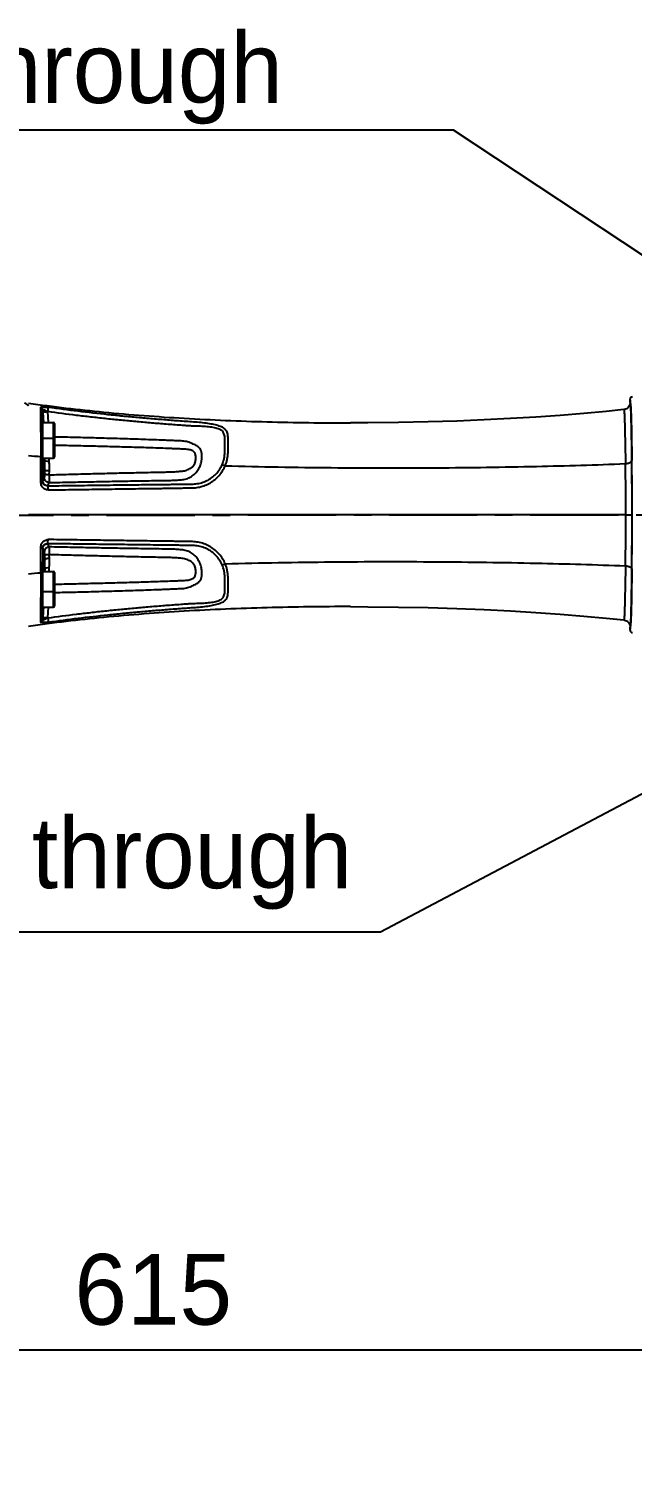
# Model space of a CAD drawing. Header units: millimetres. Extents: x 5828 to 6704, y 123 to 421.
# Drawn here: x 6391.43 to 6404.26, y 282.56 to 312.86 of the extents above; entities that cross this region are included whole.
import ezdxf
from ezdxf import colors
from ezdxf.entities.mleader import LeaderData, LeaderLine
from ezdxf.math import Vec2, Vec3

# ---------------------------------------------------------------- set-up
doc = ezdxf.new("R2010")
doc.units = ezdxf.units.MM
doc.linetypes.add('CENTER', pattern=[0.6, 0.375, -0.075, 0.075, -0.075])
for name, color, linetype in [('中心线', 7, 'Continuous'), ('外形图', 7, 'Continuous'), ('多重引线', 7, 'Continuous'), ('尺寸标注', 7, 'Continuous')]:
    doc.layers.add(name, color=color, linetype=linetype)
doc.styles.get("Standard").update_dxf_attribs({"font": 'msyh.ttc'})
doc.styles.add('微软雅黑', font='msyh.ttc', dxfattribs={"height": 1.5})
doc.dimstyles.new('尺寸标注_1_20比例', dxfattribs={"dimtxt": 1.5, "dimasz": 1.25, "dimexe": 0.5, "dimexo": 0.4, "dimgap": 0.5, "dimtad": 1, "dimdec": 1, "dimlfac": 20, "dimdsep": 46, "dimtxsty": '微软雅黑', "dimcen": 0.09, "dimadec": 0, "dimazin": 0, "dimtp": 0.01, "dimtm": 0.01, "dimtfac": 1, "dimtdec": 1, "dimtofl": 0, "dimtmove": 0, "dimatfit": 3, "dimfxl": 1, "dimtolj": 1, "dimarcsym": 0})

# ---------------------------------------------------------------- blocks, each defined once
blk = doc.blocks.new('*D1082')
at = {"layer": 'Defpoints', "color": 0}
for p in [(6409.454, 284.823), (6409.454, 280.407), (6378.707, 275.369)]:
    blk.add_point(p, dxfattribs=at)
at = {"layer": '尺寸标注', "color": 0, "lineweight": -2}
for p, q in [((6378.707, 275.769), (6378.707, 285.323)), ((6409.454, 280.807), (6409.454, 285.323)), ((6379.957, 284.823), (6408.204, 284.823))]:
    blk.add_line(p, q, dxfattribs=at)
at = {"layer": '尺寸标注', "color": 0}
for points in [[(6379.957, 285.031), (6379.957, 284.615), (6378.707, 284.823)], [(6408.204, 284.615), (6408.204, 285.031), (6409.454, 284.823)]]:
    blk.add_solid(points, dxfattribs=at)
at = {"layer": '尺寸标注', "color": 0, "insert": (6394.081, 286.095), "char_height": 1.5, "attachment_point": 5, "style": '微软雅黑'}
blk.add_mtext('\\A1;\\A1;{\\fAlibaba PuHuiTi 3.0 55 Regular|b0|i0|c134|p18;615}', dxfattribs=at)

msp = doc.modelspace()

# ---------------------------------------------------------------- linework, layer by layer
at = {"layer": '中心线', "linetype": 'CENTER', "ltscale": 5}
msp.add_line((6372.0871, 302.5292), (6422.6313, 302.5511), dxfattribs=at)
at = {"layer": '外形图', "linetype": 'ByBlock'}
for p, q in [((6404.207, 304.9269), (6404.207, 304.9945)), ((6391.692, 304.3002), (6391.692, 304.8242)), ((6391.732, 303.5446), (6391.732, 304.7522)), ((6391.7349, 304.7783), (6391.7348, 304.7382)), ((6391.7374, 304.738), (6391.7349, 304.7783)), ((6391.752, 304.5056), (6391.7374, 304.738)), ((6391.8556, 304.5056), (6391.8412, 304.7341)), ((6404.0818, 304.779), (6404.0737, 304.7779)), ((6404.093, 304.7814), (6404.0818, 304.779)), ((6404.1041, 304.7845), (6404.093, 304.7814)), ((6404.1084, 304.786), (6404.1041, 304.7845)), ((6391.692, 304.3002), (6391.6908, 303.7806)), ((6391.732, 304.5056), (6391.957, 304.5056)), ((6391.957, 304.5056), (6391.957, 303.748)), ((6391.982, 304.4806), (6391.982, 304.149)), ((6391.732, 304.173), (6391.957, 304.173)), ((6391.982, 304.148), (6391.982, 303.773)), ((6391.6908, 303.7806), (6391.6908, 303.7696)), ((6391.732, 303.748), (6391.957, 303.748)), ((6391.732, 303.6525), (6391.7702, 303.6525)), ((6391.7721, 303.748), (6391.7721, 303.7468)), ((6391.7752, 303.7025), (6391.7721, 303.7468)), ((6391.759, 303.5446), (6391.7335, 303.5446)), ((6391.7761, 303.4916), (6391.7649, 303.5644)), ((6391.8734, 303.3921), (6391.8738, 303.4749)), ((6391.7349, 303.2539), (6391.7366, 303.2572)), ((6404.1164, 302.5446), (6391.432, 302.5446)), ((6404.1164, 302.5446), (6404.2484, 302.5446)), ((6391.7366, 301.832), (6391.7349, 301.8352)), ((6391.732, 300.3369), (6391.732, 301.5446)), ((6391.7342, 301.5446), (6391.759, 301.5446)), ((6391.7761, 301.5976), (6391.7649, 301.5247)), ((6391.8738, 301.6143), (6391.8734, 301.697)), ((6391.6908, 301.3195), (6391.6908, 301.3082)), ((6391.6908, 301.3082), (6391.692, 300.7889)), ((6391.732, 301.4366), (6391.7702, 301.4366)), ((6391.732, 301.3411), (6391.957, 301.3411)), ((6391.7752, 301.3866), (6391.7721, 301.3423)), ((6391.7721, 301.3423), (6391.7721, 301.3411)), ((6391.957, 301.3411), (6391.957, 300.5835)), ((6391.982, 301.3161), (6391.982, 300.9411)), ((6391.982, 300.9401), (6391.982, 300.6085)), ((6391.692, 300.2649), (6391.692, 300.7889)), ((6391.732, 300.9161), (6391.957, 300.9161)), ((6391.732, 300.5835), (6391.957, 300.5835)), ((6391.7349, 300.3108), (6391.7348, 300.3509)), ((6391.7349, 300.3108), (6391.7374, 300.3511)), ((6391.7374, 300.3511), (6391.752, 300.5835)), ((6391.8412, 300.355), (6391.8556, 300.5835)), ((6403.7012, 300.3505), (6404.0737, 300.3112)), ((6404.0737, 300.3112), (6404.0818, 300.3101)), ((6404.0818, 300.3101), (6404.0931, 300.3078)), ((6404.0931, 300.3078), (6404.1041, 300.3046)), ((6404.1041, 300.3046), (6404.1084, 300.3031)), ((6404.207, 300.0946), (6404.207, 300.1622))]:
    msp.add_line(p, q, dxfattribs=at)
for points in [[(6404.0737, 304.7779), (6403.7012, 304.7386), (6403.2211, 304.6939), (6402.7233, 304.6535), (6402.2061, 304.6173), (6401.6675, 304.5852), (6401.1077, 304.5574), (6400.526, 304.5342), (6399.9209, 304.5157), (6399.2917, 304.5026), (6398.6378, 304.4953), (6398.267, 304.4941)], [(6398.267, 300.595), (6398.6378, 300.5938), (6399.2917, 300.5865), (6399.9209, 300.5734), (6400.526, 300.555), (6401.1077, 300.5317), (6401.6675, 300.5039), (6402.2061, 300.4718), (6402.7233, 300.4356), (6403.2211, 300.3953), (6403.7012, 300.3505)]]:
    msp.add_lwpolyline(points, dxfattribs=at)
for centre, radius, start, end in [((6404.2569, 304.9946), 0.05, 90.23637, 180.03992), ((6391.957, 304.4806), 0.025, 0, 90), ((6391.957, 304.148), 0.025, 0, 90), ((6397.4871, 374.9751), 71.43, 265.137213, 265.345532), ((6391.957, 303.773), 0.025, 270, 0), ((6277.499, 302.581), 126.7494, 359.983529, 0.504677), ((6339.3232, 302.6223), 64.7933, 359.931233, 0.890262), ((6364.2172, 317.9625), 31.3364, 331.80907, 331.95091), ((6335.6271, 302.4933), 68.4894, 359.135617, 0.042889), ((6269.7006, 302.5413), 134.5478, 359.510426, 0.001368), ((6364.2182, 287.1271), 31.3353, 28.04917, 28.191), ((6395.2383, 256.5268), 44.9217, 94.52944, 94.86066), ((6359.1125, 300.7303), 32.6654, 1.07361, 1.23902), ((6391.957, 301.3161), 0.025, 0, 90), ((6391.957, 300.9411), 0.025, 270, 0), ((6391.957, 300.6085), 0.025, 270, 0), ((6404.2569, 300.0946), 0.05, 179.96022, 269.76857)]:
    msp.add_arc(centre, radius, start, end, dxfattribs=at)
for points, knots in [([(6391.3483, 304.9224), (6391.37, 304.9079), (6391.398, 304.8879), (6391.4254, 304.867), (6391.432, 304.8619)], [0, 0, 0, 0, 0.7581213, 1, 1, 1, 1]), ([(6391.432, 304.9159), (6391.9635, 304.8379), (6393.0638, 304.7089), (6394.7542, 304.5816), (6396.5001, 304.5089), (6397.6774, 304.4938), (6398.267, 304.4941)], [0, 0, 0, 0, 0.2351809, 0.4847022, 0.7419003, 1, 1, 1, 1]), ([(6404.2069, 304.9269), (6404.2069, 304.8969), (6404.188, 304.8353), (6404.1366, 304.7964), (6404.1084, 304.7861)], [0, 0, 0, 0, 0.4996383, 1, 1, 1, 1]), ([(6404.2497, 302.5428), (6404.2497, 302.7023), (6404.2492, 303.0151), (6404.2469, 303.4692), (6404.2436, 303.8283), (6404.2402, 304.0934), (6404.2374, 304.2711), (6404.2343, 304.4322), (6404.231, 304.5751), (6404.2275, 304.6984), (6404.2243, 304.7883), (6404.2215, 304.8496), (6404.2196, 304.8873), (6404.2176, 304.9193), (6404.2156, 304.9457), (6404.2136, 304.966), (6404.2116, 304.9814), (6404.2098, 304.9891), (6404.2082, 304.9946), (6404.207, 304.9946)], [0, 0, 0, 0, 0.1949719, 0.382467, 0.5552715, 0.6340611, 0.7067394, 0.7726143, 0.8310489, 0.8814782, 0.9234283, 0.941087, 0.9564831, 0.969583, 0.9803535, 0.9887659, 0.9948134, 0.998502, 1, 1, 1, 1]), ([(6404.207, 304.9269), (6404.2075, 304.9271), (6404.2091, 304.9252), (6404.2106, 304.9192), (6404.2134, 304.9041), (6404.2156, 304.8795), (6404.2184, 304.8443), (6404.2209, 304.7993), (6404.2235, 304.7444), (6404.226, 304.6798), (6404.2295, 304.5741), (6404.2334, 304.4185), (6404.2374, 304.2056), (6404.2409, 303.9612), (6404.2427, 303.7883), (6404.2435, 303.6974)], [0, 0, 0, 0, 0.0013664, 0.0044555, 0.0166649, 0.0370659, 0.0656408, 0.1023009, 0.1469702, 0.1994725, 0.2598257, 0.404513, 0.5786973, 0.7786013, 1, 1, 1, 1]), ([(6391.692, 304.8242), (6391.692, 304.8257), (6391.6933, 304.8284), (6391.6972, 304.8301), (6391.7041, 304.8323), (6391.7171, 304.8333), (6391.7369, 304.8336), (6391.7621, 304.8325), (6391.8033, 304.8294), (6391.8359, 304.8255), (6391.8585, 304.8224)], [0, 0, 0, 0, 0.0260484, 0.0454928, 0.0728187, 0.1545601, 0.272327, 0.4220065, 0.59801, 1, 1, 1, 1]), ([(6391.7349, 304.7783), (6391.7341, 304.7894), (6391.7247, 304.8117), (6391.7031, 304.8227), (6391.692, 304.8242)], [0, 0, 0, 0, 0.4986943, 1, 1, 1, 1]), ([(6391.7341, 304.7382), (6391.7366, 304.6994), (6391.7424, 304.622), (6391.7472, 304.5444), (6391.7496, 304.5056)], [0, 0, 0, 0, 0.5000004, 1, 1, 1, 1]), ([(6391.7349, 304.7783), (6391.7348, 304.7789), (6391.7351, 304.7804), (6391.7374, 304.7811), (6391.7402, 304.7807), (6391.7442, 304.7798), (6391.7491, 304.7781), (6391.7576, 304.7749), (6391.7698, 304.7694), (6391.7859, 304.7614), (6391.8096, 304.7489), (6391.8279, 304.7387), (6391.8412, 304.7341)], [0, 0, 0, 0, 0.0160041, 0.0313442, 0.0552053, 0.0894837, 0.1338859, 0.1876937, 0.3190232, 0.4740161, 0.6436553, 1, 1, 1, 1]), ([(6391.7374, 304.738), (6391.7375, 304.7371), (6391.741, 304.7354), (6391.7468, 304.7342), (6391.7567, 304.733), (6391.7753, 304.7321), (6391.804, 304.7321), (6391.8282, 304.7333), (6391.8412, 304.7341)], [0, 0, 0, 0, 0.0285035, 0.089047, 0.1829004, 0.3071324, 0.627094, 1, 1, 1, 1]), ([(6391.8412, 304.7341), (6391.8427, 304.745), (6391.8458, 304.7651), (6391.85, 304.7888), (6391.8532, 304.8044), (6391.8551, 304.8128), (6391.8568, 304.8185), (6391.8578, 304.8216), (6391.8585, 304.8225)], [0, 0, 0, 0, 0.3656636, 0.6763051, 0.7993558, 0.8959172, 0.963294, 1, 1, 1, 1]), ([(6395.5425, 303.6044), (6395.5625, 303.6481), (6395.5911, 303.7376), (6395.6006, 303.8518), (6395.6002, 303.9379), (6395.5995, 303.9981), (6395.6, 304.0552), (6395.5996, 304.1087), (6395.5998, 304.1586), (6395.5985, 304.2177), (6395.5836, 304.2733), (6395.5515, 304.3172), (6395.5191, 304.3436), (6395.479, 304.3635), (6395.4135, 304.3852), (6395.3167, 304.4038), (6395.1869, 304.4179), (6395.069, 304.4231), (6394.9697, 304.4247), (6394.8933, 304.4273), (6394.8168, 304.4323), (6394.7148, 304.4395), (6394.5873, 304.4487), (6394.4343, 304.4601), (6394.2304, 304.4761), (6393.9756, 304.497), (6393.6699, 304.5241), (6393.3645, 304.5531), (6393.0592, 304.5843), (6392.7542, 304.6178), (6392.3479, 304.6657), (6392.0437, 304.7055), (6391.8412, 304.7341)], [0, 0, 0, 0, 0.0321643, 0.0622481, 0.0764044, 0.0898926, 0.1026507, 0.1146321, 0.1257805, 0.1360536, 0.1543354, 0.1630908, 0.1721653, 0.1820237, 0.1929563, 0.2183425, 0.2478889, 0.2804115, 0.2973658, 0.3144787, 0.3316185, 0.3487548, 0.3830304, 0.4173073, 0.4515826, 0.5201348, 0.588687, 0.6572391, 0.7257912, 0.7943436, 0.862896, 1, 1, 1, 1]), ([(6395.6096, 303.5847), (6395.612, 303.5905), (6395.6156, 303.6027), (6395.6254, 303.626), (6395.6384, 303.6675), (6395.6588, 303.7491), (6395.6706, 303.8638), (6395.6682, 303.9738), (6395.6686, 304.0558), (6395.6686, 304.1121), (6395.6684, 304.1645), (6395.6682, 304.2269), (6395.655, 304.2983), (6395.6066, 304.3705), (6395.5423, 304.407), (6395.482, 304.4291), (6395.4076, 304.4509), (6395.3018, 304.4731), (6395.1627, 304.4932), (6395.0122, 304.508), (6394.8558, 304.5184), (6394.6977, 304.5298), (6394.5396, 304.5413), (6394.3287, 304.5575), (6394.0652, 304.5788), (6393.7492, 304.6064), (6393.4334, 304.636), (6393.0126, 304.6786), (6392.4873, 304.7379), (6392.0679, 304.7928), (6391.8585, 304.8225)], [0, 0, 0, 0, 0.0041486, 0.0082825, 0.0164836, 0.0325605, 0.0631951, 0.0914567, 0.1045197, 0.1168012, 0.1282477, 0.1388157, 0.1575878, 0.1748878, 0.1937404, 0.2047475, 0.2169106, 0.2443817, 0.2753289, 0.30877, 0.3432556, 0.3778177, 0.4123844, 0.4469487, 0.5160796, 0.5852105, 0.6543424, 0.7234742, 0.8617375, 1, 1, 1, 1]), ([(6404.0737, 304.7779), (6404.0743, 304.778), (6404.0756, 304.7761), (6404.0773, 304.7701), (6404.0796, 304.7559), (6404.0818, 304.7326), (6404.0841, 304.6995), (6404.0862, 304.6574), (6404.0882, 304.606), (6404.0902, 304.5457), (6404.0928, 304.447), (6404.0962, 304.3018), (6404.1004, 304.1032), (6404.1046, 303.8751), (6404.1073, 303.7138), (6404.1087, 303.629)], [0, 0, 0, 0, 0.0015311, 0.0047762, 0.0172631, 0.0378732, 0.0665955, 0.1033416, 0.1480344, 0.200521, 0.2607932, 0.4053086, 0.5792756, 0.7789146, 1, 1, 1, 1]), ([(6391.732, 304.2797), (6391.7304, 304.2825), (6391.7202, 304.2944), (6391.704, 304.2991), (6391.692, 304.3002)], [0, 0, 0, 0, 0.2121035, 1, 1, 1, 1]), ([(6391.873, 303.2272), (6392.0212, 303.2305), (6392.3175, 303.2368), (6392.762, 303.2458), (6393.1325, 303.2531), (6393.4289, 303.2585), (6393.6512, 303.262), (6393.8735, 303.2659), (6394.0959, 303.2692), (6394.2812, 303.2718), (6394.4293, 303.2735), (6394.5404, 303.2771), (6394.6507, 303.2857), (6394.7423, 303.2945), (6394.8123, 303.3155), (6394.8779, 303.3458), (6394.9526, 303.398), (6395.0252, 303.4791), (6395.0759, 303.5729), (6395.1009, 303.6556), (6395.1098, 303.72), (6395.1138, 303.7758), (6395.1113, 303.836), (6395.1022, 303.901), (6395.0695, 303.9544), (6395.0173, 303.9983), (6394.9617, 304.0309), (6394.9076, 304.0557), (6394.8609, 304.0748), (6394.8108, 304.0924), (6394.7572, 304.1038), (6394.7021, 304.1086), (6394.6282, 304.1128), (6394.5357, 304.116), (6394.4248, 304.1208), (6394.3138, 304.1253), (6394.1658, 304.1311), (6393.9808, 304.1383), (6393.6848, 304.1485), (6393.3147, 304.1602), (6392.8705, 304.1725), (6392.4263, 304.1841), (6392.1301, 304.1912), (6391.982, 304.1945)], [0, 0, 0, 0, 0.0650202, 0.1300454, 0.1950745, 0.2275901, 0.2601065, 0.2926238, 0.3251407, 0.3576596, 0.3739179, 0.3901674, 0.4063955, 0.4224751, 0.4303905, 0.4382932, 0.4541416, 0.4699746, 0.4855961, 0.5005903, 0.5075966, 0.5140643, 0.5251143, 0.5340761, 0.5424479, 0.5519109, 0.5637388, 0.5706119, 0.5780235, 0.5858456, 0.5938812, 0.6019834, 0.6100999, 0.626344, 0.6425868, 0.6588296, 0.675074, 0.707561, 0.7400507, 0.8050318, 0.8700173, 0.9350066, 1, 1, 1, 1]), ([(6391.8734, 303.3921), (6392.0101, 303.396), (6392.2833, 303.4036), (6392.6932, 303.4145), (6393.0348, 303.4233), (6393.3081, 303.4299), (6393.5131, 303.4345), (6393.7181, 303.4389), (6393.9231, 303.4437), (6394.1281, 303.4475), (6394.299, 303.4512), (6394.4357, 303.4535), (6394.5381, 303.4579), (6394.6233, 303.4649), (6394.6914, 303.4704), (6394.7423, 303.477), (6394.7916, 303.4917), (6394.8383, 303.5127), (6394.8754, 303.5339), (6394.9029, 303.5538), (6394.9288, 303.5752), (6394.9511, 303.61), (6394.9712, 303.6529), (6394.9802, 303.6967), (6394.9837, 303.7372), (6394.9831, 303.7739), (6394.9801, 303.8064), (6394.975, 303.8358), (6394.9621, 303.8612), (6394.9426, 303.8826), (6394.9052, 303.9089), (6394.8546, 303.9244), (6394.7969, 303.9334), (6394.7301, 303.9378), (6394.6451, 303.9413), (6394.5428, 303.9453), (6394.4063, 303.9505), (6394.2356, 303.9569), (6394.0308, 303.9639), (6393.8259, 303.9703), (6393.621, 303.9763), (6393.4161, 303.9821), (6393.1429, 303.9896), (6392.8015, 303.9985), (6392.3917, 304.0087), (6392.1186, 304.0149), (6391.982, 304.0179)], [0, 0, 0, 0, 0.0642329, 0.12847, 0.1927103, 0.2248315, 0.2569534, 0.2890758, 0.3211987, 0.3533221, 0.385446, 0.401508, 0.4175687, 0.4336296, 0.4416599, 0.449687, 0.4577078, 0.4657264, 0.4737293, 0.4777168, 0.4816777, 0.4894165, 0.4968825, 0.50387, 0.5102534, 0.5159816, 0.5210804, 0.5256221, 0.5299013, 0.5342832, 0.5390811, 0.5512206, 0.5586609, 0.5665812, 0.5826109, 0.5986608, 0.6147117, 0.6468169, 0.6789278, 0.7110417, 0.7431554, 0.7752659, 0.8073726, 0.8715811, 0.9357886, 1, 1, 1, 1]), ([(6391.6902, 303.2604), (6391.6903, 303.303), (6391.6904, 303.4727), (6391.6905, 303.6425), (6391.6908, 303.7696)], [0, 0, 0, 0, 0.250926, 1, 1, 1, 1]), ([(6391.732, 303.7738), (6391.7272, 303.7766), (6391.713, 303.7792), (6391.6992, 303.7804), (6391.6908, 303.7806)], [0, 0, 0, 0, 0.3968219, 1, 1, 1, 1]), ([(6391.732, 303.763), (6391.7271, 303.7657), (6391.713, 303.7682), (6391.6992, 303.7694), (6391.6908, 303.7696)], [0, 0, 0, 0, 0.3965141, 1, 1, 1, 1]), ([(6391.7702, 303.6525), (6391.7698, 303.6353), (6391.7688, 303.6058), (6391.7666, 303.5765), (6391.7649, 303.5644)], [0, 0, 0, 0, 0.5866603, 1, 1, 1, 1]), ([(6391.7721, 303.7468), (6391.7719, 303.7391), (6391.7713, 303.7076), (6391.7707, 303.6762), (6391.7702, 303.6525)], [0, 0, 0, 0, 0.2458306, 1, 1, 1, 1]), ([(6391.8731, 303.6713), (6391.8506, 303.6714), (6391.8194, 303.6747), (6391.7865, 303.6874), (6391.7763, 303.6976), (6391.7752, 303.7025)], [0, 0, 0, 0, 0.6345007, 0.8576412, 1, 1, 1, 1]), ([(6391.7761, 303.4916), (6391.7761, 303.5093), (6391.776, 303.5796), (6391.7753, 303.6499), (6391.7752, 303.7025)], [0, 0, 0, 0, 0.2522902, 1, 1, 1, 1]), ([(6391.8731, 303.6713), (6391.8731, 303.6779), (6391.8729, 303.7035), (6391.8727, 303.7291), (6391.8725, 303.7481)], [0, 0, 0, 0, 0.2575999, 1, 1, 1, 1]), ([(6391.8738, 303.4749), (6391.8739, 303.5078), (6391.8743, 303.5733), (6391.8734, 303.6388), (6391.8731, 303.6713)], [0, 0, 0, 0, 0.5036407, 1, 1, 1, 1]), ([(6404.1087, 303.629), (6404.1262, 303.63), (6404.1516, 303.6333), (6404.1835, 303.6426), (6404.2154, 303.6555), (6404.2428, 303.6773), (6404.2435, 303.6974)], [0, 0, 0, 0, 0.3307032, 0.4822578, 0.6199349, 1, 1, 1, 1]), ([(6391.7649, 303.5644), (6391.7642, 303.5594), (6391.7631, 303.5529), (6391.7612, 303.5465), (6391.7596, 303.5446), (6391.759, 303.5446)], [0, 0, 0, 0, 0.7133298, 0.904777, 1, 1, 1, 1]), ([(6391.7715, 303.3254), (6391.7729, 303.3281), (6391.7736, 303.3375), (6391.7753, 303.3547), (6391.7759, 303.3793), (6391.7761, 303.3978), (6391.7761, 303.4079)], [0, 0, 0, 0, 0.1094833, 0.3279821, 0.6350113, 1, 1, 1, 1]), ([(6391.8738, 303.4749), (6391.8617, 303.4749), (6391.8393, 303.4757), (6391.8097, 303.4789), (6391.7898, 303.483), (6391.7796, 303.4875), (6391.7766, 303.4902), (6391.7761, 303.4916)], [0, 0, 0, 0, 0.3586678, 0.6674733, 0.8872862, 0.9565038, 1, 1, 1, 1]), ([(6391.8734, 303.3921), (6391.8614, 303.3922), (6391.8391, 303.3929), (6391.8096, 303.3959), (6391.7898, 303.3999), (6391.7797, 303.4041), (6391.7766, 303.4066), (6391.7761, 303.4079)], [0, 0, 0, 0, 0.3599491, 0.6694183, 0.8890844, 0.9577223, 1, 1, 1, 1]), ([(6391.8364, 303.1588), (6391.9977, 303.1609), (6392.3202, 303.165), (6392.8042, 303.1709), (6393.2077, 303.1763), (6393.5306, 303.1797), (6393.7728, 303.1831), (6394.0152, 303.1856), (6394.2171, 303.188), (6394.3787, 303.19), (6394.5, 303.1904), (6394.6212, 303.1931), (6394.7424, 303.1956), (6394.8637, 303.1944), (6394.9852, 303.1984), (6395.1049, 303.2211), (6395.2182, 303.2652), (6395.322, 303.3275), (6395.4429, 303.4314), (6395.5098, 303.533), (6395.5425, 303.6044)], [0, 0, 0, 0, 0.1250686, 0.2502249, 0.3754517, 0.4380877, 0.5007358, 0.5633999, 0.6260716, 0.6574146, 0.6887623, 0.7201131, 0.7514685, 0.7828412, 0.8142227, 0.8455721, 0.8768567, 0.908028, 0.9390273, 1, 1, 1, 1]), ([(6391.8464, 303.0709), (6392.0113, 303.0733), (6392.3412, 303.0782), (6392.8363, 303.0852), (6393.2491, 303.0915), (6393.5794, 303.0958), (6393.8273, 303.0998), (6394.0339, 303.1021), (6394.1992, 303.1043), (6394.3232, 303.1065), (6394.4472, 303.1074), (6394.5712, 303.1089), (6394.6952, 303.113), (6394.8192, 303.1132), (6394.9433, 303.1143), (6395.0665, 303.1302), (6395.1852, 303.1667), (6395.3319, 303.2397), (6395.4599, 303.3454), (6395.5552, 303.4766), (6395.593, 303.5479), (6395.6087, 303.5847)], [0, 0, 0, 0, 0.1251829, 0.2504572, 0.3758085, 0.4385101, 0.5012264, 0.5639587, 0.5953296, 0.6267033, 0.6580818, 0.6894616, 0.7208419, 0.7522295, 0.7836097, 0.8149337, 0.8461776, 0.877324, 0.9389871, 0.9696173, 1, 1, 1, 1]), ([(6391.873, 303.2272), (6391.8738, 303.2331), (6391.8738, 303.2511), (6391.8744, 303.2859), (6391.874, 303.335), (6391.8737, 303.372), (6391.8734, 303.3921)], [0, 0, 0, 0, 0.1076419, 0.3263801, 0.6342182, 1, 1, 1, 1]), ([(6395.5425, 303.6045), (6395.5474, 303.6039), (6395.5701, 303.5998), (6395.5921, 303.5921), (6395.6088, 303.585)], [0, 0, 0, 0, 0.2134036, 1, 1, 1, 1]), ([(6395.6087, 303.5847), (6396.3593, 303.5643), (6397.8565, 303.5385), (6400.0598, 303.536), (6402.1426, 303.5646), (6403.4787, 303.6037), (6404.1087, 303.629)], [0, 0, 0, 0, 0.2649764, 0.5283584, 0.777505, 1, 1, 1, 1]), ([(6391.7349, 303.2539), (6391.7343, 303.2553), (6391.7288, 303.2569), (6391.7199, 303.2588), (6391.706, 303.2599), (6391.6958, 303.2603), (6391.6902, 303.2604)], [0, 0, 0, 0, 0.1051774, 0.3224575, 0.6326335, 1, 1, 1, 1]), ([(6391.8464, 303.0709), (6391.835, 303.0708), (6391.812, 303.0737), (6391.7696, 303.0913), (6391.7249, 303.1291), (6391.6936, 303.1917), (6391.6902, 303.2377), (6391.6902, 303.2604)], [0, 0, 0, 0, 0.1251921, 0.2507523, 0.5009245, 0.7507323, 1, 1, 1, 1]), ([(6391.8364, 303.1588), (6391.8239, 303.1584), (6391.7983, 303.1616), (6391.7639, 303.1809), (6391.7401, 303.2136), (6391.7348, 303.2405), (6391.7349, 303.2539)], [0, 0, 0, 0, 0.2429813, 0.4871845, 0.7421288, 1, 1, 1, 1]), ([(6391.8364, 303.1588), (6391.8112, 303.159), (6391.7589, 303.18), (6391.737, 303.232), (6391.7366, 303.2572)], [0, 0, 0, 0, 0.5009618, 1, 1, 1, 1]), ([(6391.873, 303.2272), (6391.86, 303.2271), (6391.8337, 303.232), (6391.8002, 303.2537), (6391.7774, 303.2865), (6391.7717, 303.3125), (6391.7715, 303.3254)], [0, 0, 0, 0, 0.2503558, 0.5008763, 0.7508844, 1, 1, 1, 1]), ([(6391.8364, 303.1588), (6391.8372, 303.1578), (6391.8385, 303.1546), (6391.8409, 303.1451), (6391.8431, 303.1274), (6391.8453, 303.1013), (6391.8461, 303.0815), (6391.8464, 303.0709)], [0, 0, 0, 0, 0.0426119, 0.1132885, 0.3338905, 0.6404767, 1, 1, 1, 1]), ([(6404.207, 300.0945), (6404.2082, 300.0945), (6404.2098, 300.1), (6404.2116, 300.1077), (6404.2136, 300.1231), (6404.2156, 300.1433), (6404.2176, 300.1697), (6404.2195, 300.2016), (6404.2215, 300.2393), (6404.2243, 300.3004), (6404.2275, 300.3902), (6404.231, 300.5133), (6404.2343, 300.6559), (6404.2374, 300.8167), (6404.2402, 300.9942), (6404.2436, 301.259), (6404.2469, 301.6176), (6404.2492, 302.0711), (6404.2497, 302.3835), (6404.2497, 302.5428)], [0, 0, 0, 0, 0.0014961, 0.005182, 0.011235, 0.0196479, 0.0304078, 0.0434965, 0.058891, 0.0765512, 0.1184797, 0.1688979, 0.2273176, 0.2931738, 0.3658463, 0.4446204, 0.617426, 0.8049537, 1, 1, 1, 1]), ([(6391.6902, 301.8288), (6391.6902, 301.8514), (6391.6936, 301.8974), (6391.7249, 301.9601), (6391.7696, 301.9978), (6391.812, 302.0154), (6391.835, 302.0183), (6391.8464, 302.0182)], [0, 0, 0, 0, 0.2492743, 0.4990807, 0.7492503, 0.8748091, 1, 1, 1, 1]), ([(6391.7349, 301.8352), (6391.7343, 301.8338), (6391.7288, 301.8322), (6391.7199, 301.8303), (6391.706, 301.8292), (6391.6958, 301.8288), (6391.6902, 301.8288)], [0, 0, 0, 0, 0.1053498, 0.322615, 0.6327188, 1, 1, 1, 1]), ([(6391.6908, 301.3195), (6391.6907, 301.3618), (6391.6906, 301.5315), (6391.6903, 301.7013), (6391.6902, 301.8288)], [0, 0, 0, 0, 0.2490129, 1, 1, 1, 1]), ([(6391.7349, 301.8352), (6391.7348, 301.8486), (6391.7401, 301.8755), (6391.7639, 301.9082), (6391.7983, 301.9275), (6391.8239, 301.9307), (6391.8364, 301.9303)], [0, 0, 0, 0, 0.2578625, 0.5128148, 0.7570071, 1, 1, 1, 1]), ([(6391.7366, 301.832), (6391.737, 301.8571), (6391.7589, 301.9091), (6391.8112, 301.9301), (6391.8364, 301.9303)], [0, 0, 0, 0, 0.4990382, 1, 1, 1, 1]), ([(6391.873, 301.8619), (6391.86, 301.862), (6391.8337, 301.8571), (6391.8002, 301.8354), (6391.7774, 301.8027), (6391.7717, 301.7766), (6391.7715, 301.7637)], [0, 0, 0, 0, 0.2503558, 0.5008763, 0.7508843, 1, 1, 1, 1]), ([(6391.8364, 301.9303), (6391.8372, 301.9313), (6391.8385, 301.9345), (6391.8409, 301.944), (6391.8431, 301.9617), (6391.8453, 301.9878), (6391.8461, 302.0076), (6391.8464, 302.0182)], [0, 0, 0, 0, 0.0426043, 0.1132784, 0.3338813, 0.6404718, 1, 1, 1, 1]), ([(6395.5425, 301.4847), (6395.5098, 301.5561), (6395.4429, 301.6577), (6395.322, 301.7616), (6395.2182, 301.8239), (6395.1049, 301.868), (6394.9852, 301.8907), (6394.8637, 301.8948), (6394.7424, 301.8935), (6394.6212, 301.896), (6394.5, 301.8988), (6394.3787, 301.8991), (6394.2171, 301.9011), (6394.0152, 301.9036), (6393.7728, 301.906), (6393.5306, 301.9094), (6393.2077, 301.9128), (6392.8042, 301.9182), (6392.3202, 301.9241), (6391.9977, 301.9283), (6391.8364, 301.9303)], [0, 0, 0, 0, 0.0609727, 0.091972, 0.1231432, 0.1544278, 0.1857773, 0.2171588, 0.2485314, 0.2798869, 0.3112377, 0.3425854, 0.3739284, 0.4366, 0.4992642, 0.5619123, 0.6245482, 0.7497751, 0.8749314, 1, 1, 1, 1]), ([(6395.6087, 301.5044), (6395.593, 301.5412), (6395.5552, 301.6126), (6395.4599, 301.7437), (6395.3319, 301.8494), (6395.1852, 301.9224), (6395.0665, 301.9589), (6394.9433, 301.9748), (6394.8192, 301.9759), (6394.6952, 301.9761), (6394.5712, 301.9802), (6394.4472, 301.9818), (6394.3232, 301.9826), (6394.1992, 301.9848), (6394.0339, 301.987), (6393.8273, 301.9893), (6393.5794, 301.9934), (6393.2491, 301.9976), (6392.8363, 302.0039), (6392.3412, 302.011), (6392.0113, 302.0158), (6391.8464, 302.0182)], [0, 0, 0, 0, 0.0303827, 0.0610129, 0.1226762, 0.1538225, 0.1850666, 0.2163908, 0.247771, 0.2791586, 0.3105388, 0.3419186, 0.3732971, 0.4046708, 0.4360416, 0.4987739, 0.5614901, 0.6241918, 0.749543, 0.8748171, 1, 1, 1, 1]), ([(6391.8734, 301.697), (6391.8737, 301.7171), (6391.874, 301.7541), (6391.8744, 301.8032), (6391.8738, 301.838), (6391.8737, 301.856), (6391.873, 301.8619)], [0, 0, 0, 0, 0.3657818, 0.6736198, 0.8923574, 1, 1, 1, 1]), ([(6391.982, 300.8946), (6392.1301, 300.898), (6392.4263, 300.9051), (6392.8705, 300.9166), (6393.3147, 300.9289), (6393.6848, 300.9406), (6393.9808, 300.9508), (6394.1658, 300.9581), (6394.3138, 300.9638), (6394.4248, 300.9683), (6394.5357, 300.9731), (6394.6282, 300.9763), (6394.7021, 300.9806), (6394.7572, 300.9853), (6394.8109, 300.9966), (6394.8609, 301.0143), (6394.9076, 301.0334), (6394.9617, 301.0582), (6395.0172, 301.0908), (6395.0695, 301.1347), (6395.1022, 301.1881), (6395.1113, 301.2531), (6395.1138, 301.3133), (6395.1098, 301.3692), (6395.1009, 301.4335), (6395.0759, 301.5162), (6395.0252, 301.6101), (6394.9525, 301.6911), (6394.8633, 301.7539), (6394.7603, 301.7931), (6394.6506, 301.8033), (6394.5404, 301.812), (6394.4293, 301.8156), (6394.2811, 301.8173), (6394.0959, 301.8199), (6393.8735, 301.8232), (6393.6512, 301.8271), (6393.4289, 301.8307), (6393.1325, 301.836), (6392.762, 301.8433), (6392.3175, 301.8524), (6392.0212, 301.8587), (6391.873, 301.8619)], [0, 0, 0, 0, 0.0649953, 0.1299865, 0.1949739, 0.2599569, 0.2924475, 0.3249355, 0.3411804, 0.3574236, 0.3736669, 0.3899115, 0.3980283, 0.406131, 0.4141681, 0.4219908, 0.4294025, 0.4362761, 0.4481046, 0.4575683, 0.4659411, 0.4749042, 0.4859559, 0.4924242, 0.4994306, 0.5144255, 0.5300472, 0.545881, 0.5617297, 0.5775121, 0.5935924, 0.6098212, 0.6260712, 0.6423299, 0.6748498, 0.7073677, 0.7398859, 0.7724033, 0.8049198, 0.8699508, 0.9349779, 1, 1, 1, 1]), ([(6391.759, 301.5446), (6391.7596, 301.5446), (6391.7612, 301.5427), (6391.7631, 301.5362), (6391.7642, 301.5297), (6391.7649, 301.5247)], [0, 0, 0, 0, 0.0952232, 0.2866704, 1, 1, 1, 1]), ([(6391.7761, 301.6812), (6391.7761, 301.6913), (6391.7759, 301.7098), (6391.7753, 301.7344), (6391.7736, 301.7517), (6391.7729, 301.761), (6391.7715, 301.7637)], [0, 0, 0, 0, 0.3649869, 0.6720122, 0.8904868, 1, 1, 1, 1]), ([(6391.7752, 301.3866), (6391.7753, 301.4039), (6391.7757, 301.4742), (6391.7761, 301.5445), (6391.7761, 301.5976)], [0, 0, 0, 0, 0.2453095, 1, 1, 1, 1]), ([(6391.8734, 301.697), (6391.8614, 301.6969), (6391.8391, 301.6962), (6391.8096, 301.6932), (6391.7898, 301.6893), (6391.7797, 301.6851), (6391.7766, 301.6825), (6391.7761, 301.6812)], [0, 0, 0, 0, 0.3599492, 0.6694186, 0.8890848, 0.9577226, 1, 1, 1, 1]), ([(6391.8738, 301.6143), (6391.8617, 301.6142), (6391.8393, 301.6135), (6391.8097, 301.6103), (6391.7898, 301.6061), (6391.7796, 301.6016), (6391.7766, 301.5989), (6391.7761, 301.5976)], [0, 0, 0, 0, 0.3586678, 0.6674733, 0.8872862, 0.9565038, 1, 1, 1, 1]), ([(6391.8731, 301.4179), (6391.8734, 301.4503), (6391.8743, 301.5158), (6391.8739, 301.5813), (6391.8738, 301.6143)], [0, 0, 0, 0, 0.4963634, 1, 1, 1, 1]), ([(6391.982, 301.0712), (6392.1186, 301.0742), (6392.3917, 301.0805), (6392.8015, 301.0906), (6393.1429, 301.0996), (6393.4161, 301.1071), (6393.621, 301.1128), (6393.8259, 301.1188), (6394.0308, 301.1253), (6394.2356, 301.1322), (6394.4063, 301.1386), (6394.5428, 301.1439), (6394.6451, 301.1478), (6394.7301, 301.1513), (6394.7969, 301.1557), (6394.8546, 301.1647), (6394.9052, 301.1802), (6394.9426, 301.2065), (6394.9621, 301.2279), (6394.975, 301.2533), (6394.98, 301.2827), (6394.9831, 301.3152), (6394.9837, 301.3519), (6394.9802, 301.3925), (6394.9712, 301.4362), (6394.9511, 301.4791), (6394.9288, 301.514), (6394.9029, 301.5353), (6394.8754, 301.5552), (6394.8383, 301.5764), (6394.7916, 301.5974), (6394.7423, 301.6121), (6394.6914, 301.6188), (6394.6233, 301.6243), (6394.5381, 301.6312), (6394.4357, 301.6356), (6394.299, 301.6379), (6394.1281, 301.6416), (6393.9231, 301.6454), (6393.7181, 301.6503), (6393.5131, 301.6546), (6393.3081, 301.6592), (6393.0348, 301.6659), (6392.6932, 301.6746), (6392.2833, 301.6855), (6392.0101, 301.6931), (6391.8734, 301.697)], [0, 0, 0, 0, 0.0642112, 0.1284185, 0.1926268, 0.2247335, 0.2568439, 0.2889576, 0.3210713, 0.3531822, 0.3852872, 0.4013381, 0.417388, 0.4334177, 0.441338, 0.4487783, 0.4609182, 0.4657161, 0.4700981, 0.474377, 0.4789185, 0.4840173, 0.4897453, 0.4961286, 0.503116, 0.5105826, 0.5183223, 0.5222835, 0.5262712, 0.5342745, 0.5422935, 0.5503143, 0.5583413, 0.5663716, 0.5824325, 0.5984931, 0.6145551, 0.6466788, 0.6788022, 0.710925, 0.7430473, 0.7751691, 0.8072903, 0.8715304, 0.9357672, 1, 1, 1, 1]), ([(6395.6087, 301.5044), (6396.3593, 301.5248), (6397.8565, 301.5506), (6400.0598, 301.5531), (6402.1426, 301.5245), (6403.4787, 301.4854), (6404.1087, 301.4601)], [0, 0, 0, 0, 0.2649764, 0.5283584, 0.777505, 1, 1, 1, 1]), ([(6391.732, 301.3261), (6391.7271, 301.3234), (6391.713, 301.3209), (6391.6992, 301.3197), (6391.6908, 301.3195)], [0, 0, 0, 0, 0.3965141, 1, 1, 1, 1]), ([(6391.732, 301.315), (6391.7272, 301.3122), (6391.713, 301.3096), (6391.6992, 301.3084), (6391.6908, 301.3082)], [0, 0, 0, 0, 0.3968314, 1, 1, 1, 1]), ([(6391.7649, 301.5247), (6391.7666, 301.5127), (6391.7688, 301.4833), (6391.7698, 301.4539), (6391.7702, 301.4366)], [0, 0, 0, 0, 0.4133397, 1, 1, 1, 1]), ([(6391.8731, 301.4178), (6391.8506, 301.4177), (6391.8194, 301.4144), (6391.7865, 301.4017), (6391.7763, 301.3916), (6391.7752, 301.3866)], [0, 0, 0, 0, 0.6344705, 0.8576099, 1, 1, 1, 1]), ([(6391.8412, 300.355), (6392.0437, 300.3836), (6392.3479, 300.4235), (6392.7542, 300.4714), (6393.0592, 300.5048), (6393.3645, 300.536), (6393.6699, 300.565), (6393.9756, 300.5921), (6394.2304, 300.613), (6394.4343, 300.629), (6394.5873, 300.6404), (6394.7148, 300.6496), (6394.8168, 300.6568), (6394.8933, 300.6618), (6394.9697, 300.6645), (6395.069, 300.666), (6395.1869, 300.6712), (6395.3167, 300.6853), (6395.4135, 300.7039), (6395.479, 300.7256), (6395.5191, 300.7455), (6395.5515, 300.7719), (6395.5836, 300.8158), (6395.5985, 300.8714), (6395.5998, 300.9306), (6395.5996, 300.9804), (6395.6, 301.0339), (6395.5995, 301.091), (6395.6002, 301.1513), (6395.6006, 301.2374), (6395.5911, 301.3515), (6395.5625, 301.441), (6395.5425, 301.4847)], [0, 0, 0, 0, 0.137104, 0.2056564, 0.2742088, 0.3427609, 0.411313, 0.4798652, 0.5484175, 0.5826927, 0.6169696, 0.6512452, 0.6683815, 0.6855212, 0.7026342, 0.7195885, 0.7521111, 0.7816575, 0.8070436, 0.8179764, 0.8278347, 0.8369092, 0.8456646, 0.8639465, 0.8742195, 0.885368, 0.8973494, 0.9101074, 0.9235957, 0.9377519, 0.9678357, 1, 1, 1, 1]), ([(6391.8585, 300.2667), (6392.0679, 300.2963), (6392.4873, 300.3512), (6393.0126, 300.4105), (6393.4334, 300.4531), (6393.7492, 300.4827), (6394.0652, 300.5103), (6394.3287, 300.5316), (6394.5396, 300.5478), (6394.6977, 300.5594), (6394.8558, 300.5707), (6395.0122, 300.5811), (6395.1627, 300.5959), (6395.3018, 300.616), (6395.4076, 300.6382), (6395.482, 300.66), (6395.5423, 300.6821), (6395.6066, 300.7186), (6395.655, 300.7908), (6395.6682, 300.8623), (6395.6684, 300.9246), (6395.6686, 300.9771), (6395.6686, 301.0333), (6395.6683, 301.1153), (6395.6706, 301.2254), (6395.6588, 301.3401), (6395.6383, 301.4216), (6395.6254, 301.4631), (6395.6156, 301.4864), (6395.612, 301.4986), (6395.6096, 301.5044)], [0, 0, 0, 0, 0.1382625, 0.2765257, 0.3456575, 0.4147894, 0.4839203, 0.5530512, 0.5876155, 0.6221822, 0.6567442, 0.6912297, 0.724671, 0.7556181, 0.7830897, 0.7952521, 0.8062596, 0.8251121, 0.8424122, 0.8611843, 0.8717523, 0.8831988, 0.8954803, 0.9085433, 0.9368049, 0.9674395, 0.9835164, 0.9917175, 0.9958515, 1, 1, 1, 1]), ([(6391.8725, 301.341), (6391.8726, 301.3472), (6391.8728, 301.3728), (6391.873, 301.3984), (6391.8731, 301.4179)], [0, 0, 0, 0, 0.2418266, 1, 1, 1, 1]), ([(6395.5425, 301.4847), (6395.5474, 301.4853), (6395.5701, 301.4894), (6395.592, 301.4972), (6395.6087, 301.5044)], [0, 0, 0, 0, 0.2132789, 1, 1, 1, 1]), ([(6404.1087, 301.4601), (6404.1073, 301.3753), (6404.1046, 301.214), (6404.1004, 300.986), (6404.0962, 300.7873), (6404.0928, 300.6421), (6404.0902, 300.5435), (6404.0882, 300.4831), (6404.0862, 300.4318), (6404.0841, 300.3896), (6404.0818, 300.3566), (6404.0796, 300.3332), (6404.0773, 300.319), (6404.0756, 300.3131), (6404.0743, 300.3112), (6404.0737, 300.3112)], [0, 0, 0, 0, 0.2210824, 0.4207192, 0.5946848, 0.7391997, 0.7994721, 0.8519591, 0.8966524, 0.9333993, 0.9621227, 0.9827341, 0.9952226, 0.9984685, 1, 1, 1, 1]), ([(6404.1087, 301.4601), (6404.1262, 301.4591), (6404.1516, 301.4558), (6404.1835, 301.4466), (6404.2154, 301.4336), (6404.2428, 301.4118), (6404.2435, 301.3917)], [0, 0, 0, 0, 0.3307032, 0.4822578, 0.6199349, 1, 1, 1, 1]), ([(6404.2435, 301.3917), (6404.2427, 301.3008), (6404.2409, 301.1279), (6404.2374, 300.8835), (6404.2334, 300.6706), (6404.2295, 300.515), (6404.226, 300.4093), (6404.2235, 300.3447), (6404.2209, 300.2898), (6404.2184, 300.2449), (6404.2156, 300.2097), (6404.2134, 300.185), (6404.2106, 300.17), (6404.2091, 300.1639), (6404.2075, 300.162), (6404.207, 300.1622)], [0, 0, 0, 0, 0.2213975, 0.4213005, 0.595483, 0.7401697, 0.8005208, 0.8530293, 0.8976934, 0.9343538, 0.9629287, 0.9833293, 0.9955391, 0.9986277, 1, 1, 1, 1]), ([(6391.732, 300.8094), (6391.7304, 300.8066), (6391.7202, 300.7948), (6391.704, 300.79), (6391.692, 300.7889)], [0, 0, 0, 0, 0.2121036, 1, 1, 1, 1]), ([(6398.267, 300.595), (6397.6774, 300.5953), (6396.5001, 300.5803), (6394.7542, 300.5076), (6393.0638, 300.3802), (6391.9635, 300.2512), (6391.432, 300.1733)], [0, 0, 0, 0, 0.2580997, 0.5152978, 0.7648191, 1, 1, 1, 1]), ([(6391.7496, 300.5835), (6391.7471, 300.5447), (6391.7428, 300.4866), (6391.7394, 300.4089), (6391.7346, 300.3703), (6391.7334, 300.3509)], [0, 0, 0, 0, 0.4999956, 0.7500044, 1, 1, 1, 1]), ([(6391.8412, 300.355), (6391.8279, 300.3504), (6391.8096, 300.3403), (6391.7859, 300.3279), (6391.7698, 300.3199), (6391.7576, 300.3145), (6391.7491, 300.3113), (6391.7442, 300.3096), (6391.7402, 300.3087), (6391.7374, 300.3082), (6391.7351, 300.3089), (6391.7348, 300.3102), (6391.7349, 300.3108)], [0, 0, 0, 0, 0.3568408, 0.5266714, 0.6817898, 0.8131878, 0.8670282, 0.9114968, 0.945872, 0.9698279, 0.9850513, 1, 1, 1, 1]), ([(6391.8412, 300.355), (6391.8282, 300.3559), (6391.804, 300.357), (6391.7753, 300.357), (6391.7567, 300.3561), (6391.7468, 300.3549), (6391.741, 300.3537), (6391.7375, 300.3521), (6391.7374, 300.3511)], [0, 0, 0, 0, 0.3729059, 0.6928675, 0.8170995, 0.910953, 0.9714965, 1, 1, 1, 1]), ([(6391.8412, 300.355), (6391.8427, 300.3441), (6391.8458, 300.324), (6391.85, 300.3004), (6391.8532, 300.2848), (6391.8551, 300.2763), (6391.8568, 300.2706), (6391.8579, 300.2676), (6391.8585, 300.2667)], [0, 0, 0, 0, 0.3656702, 0.6763172, 0.7993694, 0.8959305, 0.9633042, 1, 1, 1, 1]), ([(6391.8585, 300.2667), (6391.8359, 300.2636), (6391.8032, 300.2597), (6391.762, 300.2566), (6391.7367, 300.2555), (6391.7169, 300.2557), (6391.7039, 300.2568), (6391.6969, 300.2589), (6391.6931, 300.2607), (6391.6919, 300.2634), (6391.692, 300.2649)], [0, 0, 0, 0, 0.4019665, 0.5780556, 0.7278854, 0.8458194, 0.9276626, 0.9549471, 0.9742745, 1, 1, 1, 1]), ([(6391.7349, 300.3108), (6391.7341, 300.2998), (6391.7247, 300.2774), (6391.7031, 300.2664), (6391.692, 300.2649)], [0, 0, 0, 0, 0.4989299, 1, 1, 1, 1]), ([(6404.1084, 300.303), (6404.1367, 300.2927), (6404.188, 300.2538), (6404.2069, 300.1922), (6404.2069, 300.1622)], [0, 0, 0, 0, 0.5003612, 1, 1, 1, 1])]:
    msp.add_open_spline(points, degree=3, knots=knots, dxfattribs=at)
for points in [[(6391.7752, 303.7025), (6391.7752, 303.7177), (6391.7752, 303.7329), (6391.7752, 303.7481)], [(6391.7349, 303.2539), (6391.7349, 303.3508), (6391.7349, 303.4477), (6391.7349, 303.5446)], [(6391.7761, 303.4079), (6391.7761, 303.4358), (6391.7761, 303.4637), (6391.7761, 303.4916)], [(6391.7366, 303.2572), (6391.7482, 303.2799), (6391.7599, 303.3027), (6391.7715, 303.3254)], [(6391.7349, 301.8352), (6391.7349, 301.7383), (6391.7349, 301.6415), (6391.7349, 301.5446)], [(6391.7715, 301.7637), (6391.7599, 301.7864), (6391.7482, 301.8092), (6391.7366, 301.832)], [(6391.7761, 301.5976), (6391.7761, 301.6255), (6391.7761, 301.6533), (6391.7761, 301.6812)], [(6391.7752, 301.341), (6391.7752, 301.3562), (6391.7752, 301.3714), (6391.7752, 301.3866)]]:
    msp.add_open_spline(points, degree=3, dxfattribs=at)

# ---------------------------------------------------------------- dimensions: what is measured, and where the dimension line sits
at = {"layer": '尺寸标注'}
dim = msp.add_linear_dim(base=(6409.4545, 284.8229), p1=(6378.7066, 275.3693), p2=(6409.4545, 280.4069), text='\\A1;{\\fAlibaba PuHuiTi 3.0 55 Regular|b0|i0|c134|p18;<>}', dimstyle='尺寸标注_1_20比例', dxfattribs=at)
dim.commit()
dim.dimension.update_dxf_attribs({"geometry": '*D1082', "text_midpoint": (6394.0805, 286.0945)})

# ---------------------------------------------------------------- leaders
at = {"layer": '多重引线'}
ml = msp.add_multileader_mtext('Standard', dxfattribs=at)
ml.set_content('{\\fAlibaba PuHuiTi 3.0 65 Medium|b0|i0|c134|p18;4×\\C256;Φ10.5 through}')
ml.set_leader_properties(linetype='ByLayer')
ml.build(insert=Vec2(0, 0))
ml.multileader.update_dxf_attribs({"text_left_attachment_type": 5, "text_right_attachment_type": 5, "dogleg_length": 2, "arrow_head_size": 1.25})
ctx = ml.context
ctx.base_point, ctx.char_height, ctx.arrow_head_size, ctx.landing_gap_size, ctx.plane_origin = Vec3(6380.0581, 310.7085), 1.5, 1.25, 0.5, Vec3(6406.4179, 306.7646)
ctx.left_attachment, ctx.right_attachment, ctx.text_align_type = 5, 5, 1
notes = []
notes.append((ctx, [(0, (1, 1, 0), (6400.4572, 310.7085), (-1, 0), 2, [(0, [(6406.4179, 306.7646)], 0, [])])]))
ctx.mtext.insert, ctx.mtext.alignment, ctx.mtext.flow_direction = Vec3(6389.2577, 312.7835), 2, 5
ml = msp.add_multileader_mtext('Standard', dxfattribs=at)
ml.set_content('\\A1;{\\fAlibaba PuHuiTi 3.0 65 Medium|b0|i0|c134|p18;2x\\C256;Φ\\C0;6H7({\\H0.7x;\\S+0.012 ^   0;}) through}')
ml.set_leader_properties()
ml.build(insert=Vec2(0, 0))
ml.multileader.update_dxf_attribs({"text_left_attachment_type": 5, "text_right_attachment_type": 5, "dogleg_length": 1, "arrow_head_size": 1.25})
ctx = ml.context
ctx.base_point, ctx.char_height, ctx.arrow_head_size, ctx.landing_gap_size, ctx.plane_origin = Vec3(6374.1914, 293.6863), 1.5, 1.25, 0.4, Vec3(6406.457, 297.6696)
ctx.left_attachment, ctx.right_attachment, ctx.text_align_type = 5, 5, 2
notes.append((ctx, [(0, (1, 1, 0), (6398.907, 293.6863), (-1, 0), 0.2, [(0, [(6406.457, 297.6696)], 0, [])])]))
ctx.mtext.insert, ctx.mtext.alignment, ctx.mtext.flow_direction = Vec3(6398.307, 296.6291), 3, 5
for ctx, leaders in notes:
    for number, flags, end, landing, length, lines in leaders:
        leader = LeaderData()
        leader.index, (leader.has_last_leader_line, leader.has_dogleg_vector, leader.attachment_direction) = number, flags
        leader.last_leader_point, leader.dogleg_vector, leader.dogleg_length = Vec3(end), Vec3(landing), length
        for number, points, colour, breaks in lines:
            line = LeaderLine()
            line.index, line.vertices, line.color, line.breaks = number, Vec3.list(points), colors.encode_raw_color(colour), breaks
            leader.lines.append(line)
        ctx.leaders.append(leader)

doc.saveas('drawing.dxf')
